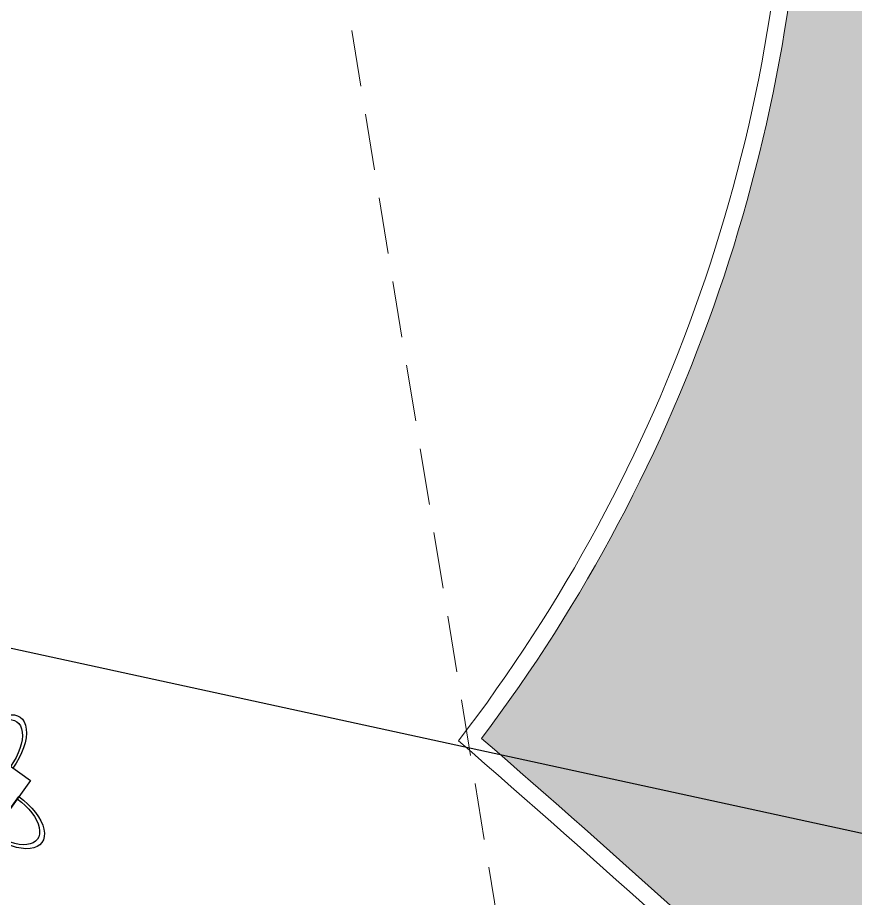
# Model space of a CAD drawing. Header units: metres. Extents: x 2 to 659295185, y -28 to 1124222152.
# Drawn here: x 655624.8 to 655632.21, y 1126439.24 to 1126447.03 of the extents above; entities that cross this region are included whole.
import ezdxf

# ---------------------------------------------------------------- set-up
doc = ezdxf.new("R2010")
doc.units = ezdxf.units.M
doc.header["$MEASUREMENT"] = 0
doc.linetypes.add('CCSM_XREF ESTRUCTURA15$0$DASHED', pattern=[0.75, 0.5, -0.25])
doc.linetypes.add('DASHDOT', pattern=[1, 0.5, -0.25, 0, -0.25])
doc.layers.get('0').update_dxf_attribs({"linetype": 'CONTINUOUS'})
doc.layers.add('CCSM_C1_CUERPO D.dwg 19-03-12$0$VEGETACIÓN', color=7, linetype='CONTINUOUS', true_color=0x428500)
doc.layers.add('PISO AZUL', color=7, linetype='CONTINUOUS', true_color=0xbddeff)
for name, color, linetype in [('CCSM_XREF ESTRUCTURA15$0$PROYECCION DE TECHO', 212, 'CONTINUOUS'), ('MESAS', 5, 'CONTINUOUS'), ('MESAS DE FERIA', 7, 'CONTINUOUS'), ('SILLAS', 2, 'CONTINUOUS'), ('TERRENO DE TABACALERA', 50, 'CONTINUOUS')]:
    doc.layers.add(name, color=color, linetype=linetype)
doc.layers.add('LOCALES ASIGNADOS', color=41, linetype='DASHDOT', lineweight=0)
pattern_1 = [(329.308451238, (-1.74908, -4.25296), (0.0412171804, -0.54709132384), [0.05715, -0.62865]), (274.30845124, (-1.7491, -4.25296), (0.5485208358, 0.19704611346), [0.04572, -0.50292]), (19.75945124, (-1.74564, -4.29855), (0.5897357616, -0.35004758223), [0.04857, -0.53427]), (325.49265124, (-1.5987, -4.2283), (0.00707447526, -0.8229292713), [0.085725, -0.942975]), (15.94405124, (-1.5981, -4.2969), (0.8477022361, -0.58277140046), [0.072855, -0.801405]), (270.49245124, (-1.5987, -4.2283), (0.8477011195, -0.5827727124), [0.06858, -0.75438]), (300.308451238, (-1.62395, -4.30967), (-0.2291857787, -0.49847933902), [0.05715, -0.62865]), (245.30845124, (-1.62395, -4.30967), (0.57527698422, -0.09358776406), [0.04572, -0.50292]), (350.75985124, (-1.64305, -4.3512), (0.3460922171, -0.59206566832), [0.04857, -0.53427]), (316.808451238, (-1.74908, -4.25296), (0.251823560087, 0.031886379613), [0, -0.496824, 0, -0.51054, 0, -0.504825]), (286.808451238, (-1.74908, -4.25296), (0.32900826904, -0.149206878947), [0, -0.291084, 0, -0.485394, 0, -0.192405]), (246.808451238, (-1.77656, -4.08527), (0.048835163688, -0.40419522367), [0, -0.1905, 0, -0.59436, 0, -0.78867]), (236.808451238, (-1.7889, -4.01008), (0.14715442583, -0.426197633), [0, -0.24765, 0, -0.394716, 0, -0.56007])]

# ---------------------------------------------------------------- blocks, each defined once
blk = doc.blocks.new('mesa cuadrada')
at = {"layer": 'MESAS', "color": 7}
blk.add_lwpolyline([(0, 0.8), (0.8, 0.8), (0.8, 0), (0, 0)], close=True, dxfattribs=at)
blk = doc.blocks.new('SILLA NARANJA')
at = {"layer": 'SILLAS', "color": 3}
blk.add_line((-0.1499, 0.1471), (0.1499, -0.1471), dxfattribs=at)
for major_axis, ratio in [((-0.2823, -0.2876), 0.521085), ((-0.2473, -0.2519), 0.524072)]:
    blk.add_ellipse((0, 0), major_axis=major_axis, ratio=ratio, start_param=1.570796, end_param=4.712389, dxfattribs=at)
blk = doc.blocks.new('MESA BAJA NARANJA')
at = {"color": 7, "extrusion": (0, 0, -1), "zscale": -0.9999999999999999, "rotation": 224.4563677717573}
blk.add_blockref('mesa cuadrada', (0, 0), dxfattribs=at)
at = {"layer": 'PISO AZUL'}
for p, rotation in [((-0.2801, -0.2855), 89.99999999999999), ((-0.2855, -0.8404), 179.9999999999999), ((0.2856, -0.8512), 269.9999999999999)]:
    blk.add_blockref('SILLA NARANJA', p, dxfattribs=dict(at, rotation=rotation))
blk.add_blockref('SILLA NARANJA', (0.2855, -0.2801), dxfattribs=at)

msp = doc.modelspace()

# ---------------------------------------------------------------- hatches: boundary and pattern name
at = {"layer": 'CCSM_C1_CUERPO D.dwg 19-03-12$0$VEGETACIÓN', "lineweight": 5}
h = msp.add_hatch(dxfattribs=at)
h.set_pattern_fill('AR-CONC', color=256, scale=0.003, style=0)
h.set_pattern_definition(pattern_1)
edge = h.paths.add_edge_path()
edge.add_line((655631.3766, 1126426.2662), (655636.7773, 1126427.4745))
edge.add_line((655636.7773, 1126427.4745), (655630.3748, 1126466.5361))
edge.add_line((655630.3748, 1126466.5361), (655624.8693, 1126465.9567))
edge.add_line((655624.8693, 1126465.9567), (655624.9113, 1126465.7006))
edge.add_line((655624.9113, 1126465.7006), (655624.8126, 1126465.6844))
edge.add_line((655624.8126, 1126465.6844), (655625.889, 1126459.1177))
edge.add_line((655625.889, 1126459.1177), (655626.4796, 1126459.2146))
edge.add_line((655626.4796, 1126459.2146), (655626.7999, 1126457.2365))
edge.add_line((655626.7999, 1126457.2365), (655626.2432, 1126457.1491))
edge.add_line((655626.2432, 1126457.1491), (655626.2521, 1126457.0651))
edge.add_arc((655622.7715, 1126448.7623), 9.0029, 1.64019, 67.2566, ccw=False)
edge.add_arc((655617.5094, 1126449.2351), 14.263, 323.00991, 359.13576, ccw=False)
edge.add_arc((655533.9247, 1126331.6339), 144.5887, 47.020585, 48.937825, ccw=False)
edge.add_arc((655629.9883, 1126435.569), 3.1137, -13.45437, 36.35564, ccw=False)
edge.add_arc((655630.6285, 1126435.623), 2.5117, 279.03476, 341.94542, ccw=False)
edge.add_line((655631.0229, 1126433.1424), (655630.1706, 1126433.0027))
edge.add_line((655630.1706, 1126433.0027), (655631.2409, 1126426.4732))
edge.add_line((655631.2409, 1126426.4732), (655631.3393, 1126426.4936))
edge.add_line((655631.3393, 1126426.4936), (655631.3766, 1126426.2662))
h = msp.add_hatch(dxfattribs=at)
h.set_pattern_fill('AR-CONC', color=256, scale=0.003, style=0)
h.set_pattern_definition(pattern_1)
edge = h.paths.add_edge_path()
edge.add_line((655631.3766, 1126426.2662), (655636.7773, 1126427.4745))
edge.add_line((655636.7773, 1126427.4745), (655630.3748, 1126466.5361))
edge.add_line((655630.3748, 1126466.5361), (655624.8693, 1126465.9567))
edge.add_line((655624.8693, 1126465.9567), (655624.9113, 1126465.7006))
edge.add_line((655624.9113, 1126465.7006), (655624.8126, 1126465.6844))
edge.add_line((655624.8126, 1126465.6844), (655625.889, 1126459.1177))
edge.add_line((655625.889, 1126459.1177), (655626.4796, 1126459.2146))
edge.add_line((655626.4796, 1126459.2146), (655626.7999, 1126457.2365))
edge.add_line((655626.7999, 1126457.2365), (655626.2432, 1126457.1491))
edge.add_line((655626.2432, 1126457.1491), (655626.2521, 1126457.0651))
edge.add_arc((655622.7715, 1126448.7623), 9.0029, 1.64019, 67.2566, ccw=False)
edge.add_arc((655617.5094, 1126449.2351), 14.263, 323.00991, 359.13576, ccw=False)
edge.add_arc((655533.9247, 1126331.6339), 144.5887, 47.020585, 48.937825, ccw=False)
edge.add_arc((655629.9883, 1126435.569), 3.1137, -13.45437, 36.35564, ccw=False)
edge.add_arc((655630.6285, 1126435.623), 2.5117, 279.03476, 341.94542, ccw=False)
edge.add_line((655631.0229, 1126433.1424), (655630.1706, 1126433.0027))
edge.add_line((655630.1706, 1126433.0027), (655631.2409, 1126426.4732))
edge.add_line((655631.2409, 1126426.4732), (655631.3393, 1126426.4936))
edge.add_line((655631.3393, 1126426.4936), (655631.3766, 1126426.2662))
at = {"layer": 'LOCALES ASIGNADOS'}
h = msp.add_hatch(color=256, dxfattribs=at)
edge = h.paths.add_edge_path()
edge.add_arc((219491.1056, 1054914.3756), 441878.9229, 9.308049718, 9.309563548, ccw=False)
edge.add_line((655551.8097, 1126384.9626), (655564.5398, 1126387.0492))
edge.add_line((655564.5398, 1126387.0492), (655562.5867, 1126398.9652))
edge.add_line((655562.5867, 1126398.9652), (655552.3922, 1126397.2942))
edge.add_line((655552.3922, 1126397.2942), (655552.4569, 1126396.8995))
edge.add_line((655552.4569, 1126396.8995), (655549.9212, 1126396.4839))

# ---------------------------------------------------------------- linework, layer by layer
at = {"layer": 'CCSM_C1_CUERPO D.dwg 19-03-12$0$VEGETACIÓN', "color": 7, "lineweight": 5}
for points in [[(655626.2521, 1126457.0651, -0.294394), (655631.7707, 1126449.02), (655631.7707, 1126449.02), (655631.7707, 1126449.02, -0.158947), (655628.9018, 1126440.6534, -0.008366), (655632.4959, 1126437.4148, -0.220825), (655633.0166, 1126434.8445, 1.010454), (655633.0166, 1126434.8445, -0.094884), (655633.0166, 1126434.8445, 0.173796), (655633.0166, 1126434.8445, 0.284516), (655633.0166, 1126434.8445, 3.152152), (655633.0166, 1126434.8445, -0.281608), (655631.0229, 1126433.1424), (655630.1706, 1126433.0027), (655631.2409, 1126426.4732), (655631.3393, 1126426.4936), (655631.3766, 1126426.2662), (655636.7773, 1126427.4745), (655630.3748, 1126466.5361)], [(655626.0971, 1126457.1045), (655626.1123, 1126456.9606, -0.29701), (655631.6207, 1126449.0189, -0.161426), (655628.6973, 1126440.6325, -0.008584), (655632.3833, 1126437.3147, -0.219067), (655632.8721, 1126434.8853, -0.280962), (655630.999, 1126433.2905), (655630.732, 1126433.2467)]]:
    msp.add_lwpolyline(points, format="xyb", dxfattribs=at)
at = {"layer": 'CCSM_XREF ESTRUCTURA15$0$PROYECCION DE TECHO', "color": 8, "linetype": 'CCSM_XREF ESTRUCTURA15$0$DASHED', "lineweight": 5}
msp.add_lwpolyline([(655630.7448, 1126428.6583), (655624.0389, 1126469.5701)], dxfattribs=at)
at = {"layer": 'TERRENO DE TABACALERA', "lineweight": -3}
msp.add_line((655590, 1126449), (656087, 1126341), dxfattribs=at)
msp.add_lwpolyline([(655506, 1126886), (655577, 1126452), (655577, 1126452), (655590, 1126449), (656087, 1126341), (656087, 1126341), (656113, 1126403), (656125, 1126444), (656126, 1126472), (656121, 1126555), (656125, 1126569), (656147, 1126631), (656203, 1126760), (656210, 1126776)], dxfattribs=at)

# ---------------------------------------------------------------- block references
at = {"layer": 'MESAS DE FERIA', "xscale": -1, "rotation": 9.854286155436434}
msp.add_blockref('MESA BAJA NARANJA', (655624.26, 1126440.7467), dxfattribs=at)

doc.saveas('drawing.dxf')
